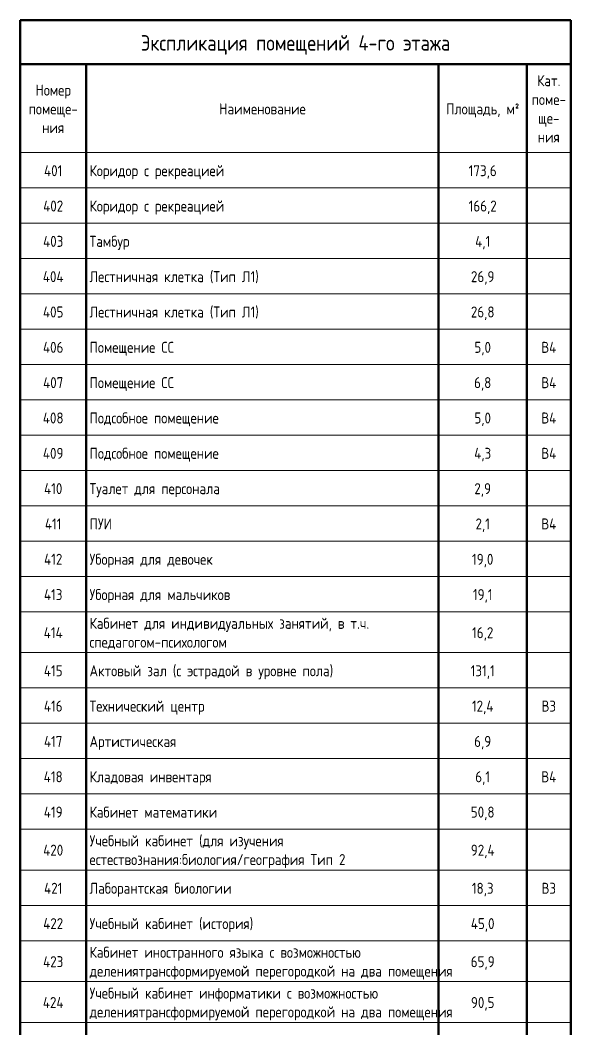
# Model space of a CAD drawing. Header units: millimetres. Extents: x -32 to 417638015, y -35 to 175284279.
# Drawn here: x 1359139 to 1371640, y 72029 to 94924 of the extents above; entities that cross this region are included whole.
import ezdxf

# ---------------------------------------------------------------- set-up
doc = ezdxf.new("R2010")
doc.units = ezdxf.units.MM
doc.layers.add('Графика', color=7, linetype='Continuous', lineweight=20)
doc.layers.add('Линии', color=7, linetype='Continuous', lineweight=9, true_color=0x00a600)
doc.styles.add('GOST Common_10', font='GOST_Common.ttf', dxfattribs={"width": 0.9, "height": 3.5})
doc.styles.add('GOST Common_11', font='GOST_Common.ttf', dxfattribs={"width": 0.9, "height": 2.5})

msp = doc.modelspace()

# ---------------------------------------------------------------- linework, layer by layer
at = {"layer": 'Линии', "color": 7, "lineweight": 50}
for p, q in [((1359139, 94924), (1359139, 93924)), ((1371640, 94924), (1359139, 94924)), ((1371640, 93924), (1371640, 94924)), ((1359139, 93924), (1359139, 70068)), ((1359139, 93924), (1371640, 93924)), ((1360639, 93924), (1360639, 91919)), ((1368639, 93924), (1368639, 91919)), ((1370639, 93924), (1370639, 91919)), ((1371639, 93924), (1371639, 91919)), ((1371640, 93924), (1371640, 70068)), ((1360639, 91919), (1360639, 91118)), ((1368639, 91919), (1368639, 91118)), ((1370639, 91919), (1370639, 91118)), ((1371639, 91919), (1371639, 91118)), ((1360639, 91118), (1360639, 90316)), ((1368639, 91118), (1368639, 90316)), ((1370639, 91118), (1370639, 90316)), ((1371639, 91118), (1371639, 90316)), ((1360639, 90316), (1360639, 89514)), ((1368639, 90316), (1368639, 89514)), ((1370639, 90316), (1370639, 89514)), ((1371639, 90316), (1371639, 89514)), ((1360639, 89514), (1360639, 88712)), ((1368639, 89514), (1368639, 88712)), ((1370639, 89514), (1370639, 88712)), ((1371639, 89514), (1371639, 88712)), ((1360639, 88712), (1360639, 87910)), ((1368639, 88712), (1368639, 87910)), ((1370639, 88712), (1370639, 87910)), ((1371639, 88712), (1371639, 87910)), ((1360639, 87910), (1360639, 87108)), ((1368639, 87910), (1368639, 87108)), ((1370639, 87910), (1370639, 87108)), ((1371639, 87910), (1371639, 87108)), ((1360639, 87108), (1360639, 86306)), ((1368639, 87108), (1368639, 86306)), ((1370639, 87108), (1370639, 86306)), ((1371639, 87108), (1371639, 86306)), ((1360639, 86306), (1360639, 85505)), ((1368639, 86306), (1368639, 85505)), ((1370639, 86306), (1370639, 85505)), ((1371639, 86306), (1371639, 85505)), ((1360639, 85505), (1360639, 84703)), ((1368639, 85505), (1368639, 84703)), ((1370639, 85505), (1370639, 84703)), ((1371639, 85505), (1371639, 84703)), ((1360639, 84703), (1360639, 83901)), ((1368639, 84703), (1368639, 83901)), ((1370639, 84703), (1370639, 83901)), ((1371639, 84703), (1371639, 83901)), ((1360639, 83901), (1360639, 83099)), ((1368639, 83901), (1368639, 83099)), ((1370639, 83901), (1370639, 83099)), ((1371639, 83901), (1371639, 83099)), ((1360639, 83099), (1360639, 82297)), ((1368639, 83099), (1368639, 82297)), ((1370639, 83099), (1370639, 82297)), ((1371639, 83099), (1371639, 82297)), ((1360639, 82297), (1360639, 81495)), ((1368639, 82297), (1368639, 81495)), ((1370639, 82297), (1370639, 81495)), ((1371639, 82297), (1371639, 81495)), ((1360639, 81495), (1360639, 80568)), ((1368639, 81495), (1368639, 80568)), ((1370639, 81495), (1370639, 80568)), ((1371639, 81495), (1371639, 80568)), ((1360639, 80568), (1360639, 79766)), ((1368639, 80568), (1368639, 79766)), ((1370639, 80568), (1370639, 79766)), ((1371639, 80568), (1371639, 79766)), ((1360639, 79766), (1360639, 78964)), ((1368639, 79766), (1368639, 78964)), ((1370639, 79766), (1370639, 78964)), ((1371639, 79766), (1371639, 78964)), ((1360639, 78964), (1360639, 78163)), ((1368639, 78964), (1368639, 78163)), ((1370639, 78964), (1370639, 78163)), ((1371639, 78964), (1371639, 78163)), ((1360639, 78163), (1360639, 77361)), ((1368639, 78163), (1368639, 77361)), ((1370639, 78163), (1370639, 77361)), ((1371639, 78163), (1371639, 77361)), ((1360639, 77361), (1360639, 76559)), ((1368639, 77361), (1368639, 76559)), ((1370639, 77361), (1370639, 76559)), ((1371639, 77361), (1371639, 76559)), ((1360639, 76559), (1360639, 75632)), ((1368639, 76559), (1368639, 75632)), ((1370639, 76559), (1370639, 75632)), ((1371639, 76559), (1371639, 75632)), ((1360639, 75632), (1360639, 74830)), ((1368639, 75632), (1368639, 74830)), ((1370639, 75632), (1370639, 74830)), ((1371639, 75632), (1371639, 74830)), ((1360639, 74830), (1360639, 74028)), ((1368639, 74830), (1368639, 74028)), ((1370639, 74830), (1370639, 74028)), ((1371639, 74830), (1371639, 74028)), ((1360639, 74028), (1360639, 73101)), ((1368639, 74028), (1368639, 73101)), ((1370639, 74028), (1370639, 73101)), ((1371639, 74028), (1371639, 73101)), ((1360639, 73101), (1360639, 72173)), ((1368639, 73101), (1368639, 72173)), ((1370639, 73101), (1370639, 72173)), ((1371639, 73101), (1371639, 72173)), ((1360639, 72173), (1360639, 71371)), ((1368639, 72173), (1368639, 71371)), ((1370639, 72173), (1370639, 71371)), ((1371639, 72173), (1371639, 71371))]:
    msp.add_line(p, q, dxfattribs=at)
at = {"layer": 'Линии', "color": 7, "lineweight": 20}
for p, q in [((1360639, 91919), (1359139, 91919)), ((1368639, 91919), (1360639, 91919)), ((1370639, 91919), (1368639, 91919)), ((1371639, 91919), (1370639, 91919)), ((1360639, 91118), (1359139, 91118)), ((1368639, 91118), (1360639, 91118)), ((1370639, 91118), (1368639, 91118)), ((1371639, 91118), (1370639, 91118)), ((1360639, 90316), (1359139, 90316)), ((1368639, 90316), (1360639, 90316)), ((1370639, 90316), (1368639, 90316)), ((1371639, 90316), (1370639, 90316)), ((1360639, 89514), (1359139, 89514)), ((1368639, 89514), (1360639, 89514)), ((1370639, 89514), (1368639, 89514)), ((1371639, 89514), (1370639, 89514)), ((1360639, 88712), (1359139, 88712)), ((1368639, 88712), (1360639, 88712)), ((1370639, 88712), (1368639, 88712)), ((1371639, 88712), (1370639, 88712)), ((1360639, 87910), (1359139, 87910)), ((1368639, 87910), (1360639, 87910)), ((1370639, 87910), (1368639, 87910)), ((1371639, 87910), (1370639, 87910)), ((1360639, 87108), (1359139, 87108)), ((1368639, 87108), (1360639, 87108)), ((1370639, 87108), (1368639, 87108)), ((1371639, 87108), (1370639, 87108)), ((1360639, 86306), (1359139, 86306)), ((1368639, 86306), (1360639, 86306)), ((1370639, 86306), (1368639, 86306)), ((1371639, 86306), (1370639, 86306)), ((1360639, 85505), (1359139, 85505)), ((1368639, 85505), (1360639, 85505)), ((1370639, 85505), (1368639, 85505)), ((1371639, 85505), (1370639, 85505)), ((1360639, 84703), (1359139, 84703)), ((1368639, 84703), (1360639, 84703)), ((1370639, 84703), (1368639, 84703)), ((1371639, 84703), (1370639, 84703)), ((1360639, 83901), (1359139, 83901)), ((1368639, 83901), (1360639, 83901)), ((1370639, 83901), (1368639, 83901)), ((1371639, 83901), (1370639, 83901)), ((1360639, 83099), (1359139, 83099)), ((1368639, 83099), (1360639, 83099)), ((1370639, 83099), (1368639, 83099)), ((1371639, 83099), (1370639, 83099)), ((1360639, 82297), (1359139, 82297)), ((1368639, 82297), (1360639, 82297)), ((1370639, 82297), (1368639, 82297)), ((1371639, 82297), (1370639, 82297)), ((1360639, 81495), (1359139, 81495)), ((1368639, 81495), (1360639, 81495)), ((1370639, 81495), (1368639, 81495)), ((1371639, 81495), (1370639, 81495)), ((1360639, 80568), (1359139, 80568)), ((1368639, 80568), (1360639, 80568)), ((1370639, 80568), (1368639, 80568)), ((1371639, 80568), (1370639, 80568)), ((1360639, 79766), (1359139, 79766)), ((1368639, 79766), (1360639, 79766)), ((1370639, 79766), (1368639, 79766)), ((1371639, 79766), (1370639, 79766)), ((1360639, 78964), (1359139, 78964)), ((1368639, 78964), (1360639, 78964)), ((1370639, 78964), (1368639, 78964)), ((1371639, 78964), (1370639, 78964)), ((1360639, 78163), (1359139, 78163)), ((1368639, 78163), (1360639, 78163)), ((1370639, 78163), (1368639, 78163)), ((1371639, 78163), (1370639, 78163)), ((1360639, 77361), (1359139, 77361)), ((1368639, 77361), (1360639, 77361)), ((1370639, 77361), (1368639, 77361)), ((1371639, 77361), (1370639, 77361)), ((1360639, 76559), (1359139, 76559)), ((1368639, 76559), (1360639, 76559)), ((1370639, 76559), (1368639, 76559)), ((1371639, 76559), (1370639, 76559)), ((1360639, 75632), (1359139, 75632)), ((1368639, 75632), (1360639, 75632)), ((1370639, 75632), (1368639, 75632)), ((1371639, 75632), (1370639, 75632)), ((1360639, 74830), (1359139, 74830)), ((1368639, 74830), (1360639, 74830)), ((1370639, 74830), (1368639, 74830)), ((1371639, 74830), (1370639, 74830)), ((1360639, 74028), (1359139, 74028)), ((1368639, 74028), (1360639, 74028)), ((1370639, 74028), (1368639, 74028)), ((1371639, 74028), (1370639, 74028)), ((1360639, 73101), (1359139, 73101)), ((1368639, 73101), (1360639, 73101)), ((1370639, 73101), (1368639, 73101)), ((1371639, 73101), (1370639, 73101)), ((1360639, 72173), (1359139, 72173)), ((1368639, 72173), (1360639, 72173)), ((1370639, 72173), (1368639, 72173)), ((1371639, 72173), (1370639, 72173))]:
    msp.add_line(p, q, dxfattribs=at)

# ---------------------------------------------------------------- texts
at = {"layer": 'Графика', "line_spacing_factor": 1.022761}
for s, insert, char_height, width, attachment_point, style in [('Экспликация помещений 4-го этажа', (1365390, 94583), 350, 8485.13, 2, 'GOST Common_10'), ('Кат. поме- ще- ния', (1371139, 93675), 250, 962.45, 2, 'GOST Common_11'), ('Номер помеще- ния', (1359889, 93461), 250, 1418.03, 2, 'GOST Common_11'), ('Наименование', (1364639, 93035), 250, 2353.32, 2, 'GOST Common_11'), ('Площадь, м\\fGOST Common|b0|i0|c238|p34|;\\W.9;²', (1369639, 93035), 250, 2009.37, 2, 'GOST Common_11'), ('401', (1359889, 91632), 250, 537.04, 2, 'GOST Common_11'), ('Коридор с рекреацией', (1360714, 91632), 250, 3611.44, 1, 'GOST Common_11'), ('173,6', (1369639, 91632), 250, 790.47, 2, 'GOST Common_11'), ('402', (1359889, 90830), 250, 588.33, 2, 'GOST Common_11'), ('Коридор с рекреацией', (1360714, 90830), 250, 3611.44, 1, 'GOST Common_11'), ('166,2', (1369639, 90830), 250, 790.47, 2, 'GOST Common_11'), ('403', (1359889, 90028), 250, 588.33, 2, 'GOST Common_11'), ('Тамбур', (1360714, 90028), 250, 1203.81, 1, 'GOST Common_11'), ('4,1', (1369639, 90028), 250, 443.51, 2, 'GOST Common_11'), ('404', (1359889, 89227), 250, 615.48, 2, 'GOST Common_11'), ('Лестничная клетка (Тип Л1)', (1360714, 89227), 250, 4595.01, 1, 'GOST Common_11'), ('26,9', (1369639, 89227), 250, 654.71, 2, 'GOST Common_11'), ('405', (1359889, 88425), 250, 588.33, 2, 'GOST Common_11'), ('Лестничная клетка (Тип Л1)', (1360714, 88425), 250, 4595.01, 1, 'GOST Common_11'), ('26,8', (1369639, 88425), 250, 654.71, 2, 'GOST Common_11'), ('406', (1359889, 87623), 250, 588.33, 2, 'GOST Common_11'), ('Помещение СС', (1360714, 87623), 250, 2286.94, 1, 'GOST Common_11'), ('5,0', (1369639, 87623), 250, 467.65, 2, 'GOST Common_11'), ('В4', (1371139, 87623), 250, 428.42, 2, 'GOST Common_11'), ('407', (1359889, 86821), 250, 588.33, 2, 'GOST Common_11'), ('Помещение СС', (1360714, 86821), 250, 2286.94, 1, 'GOST Common_11'), ('6,8', (1369639, 86821), 250, 467.65, 2, 'GOST Common_11'), ('В4', (1371139, 86821), 250, 428.42, 2, 'GOST Common_11'), ('408', (1359889, 86019), 250, 588.33, 2, 'GOST Common_11'), ('Подсобное помещение', (1360714, 86019), 250, 3572.22, 1, 'GOST Common_11'), ('5,0', (1369639, 86019), 250, 467.65, 2, 'GOST Common_11'), ('В4', (1371139, 86019), 250, 428.42, 2, 'GOST Common_11'), ('409', (1359889, 85217), 250, 588.33, 2, 'GOST Common_11'), ('Подсобное помещение', (1360714, 85217), 250, 3572.22, 1, 'GOST Common_11'), ('4,3', (1369639, 85217), 250, 494.8, 2, 'GOST Common_11'), ('В4', (1371139, 85217), 250, 428.42, 2, 'GOST Common_11'), ('410', (1359889, 84415), 250, 537.04, 2, 'GOST Common_11'), ('Туалет для персонала', (1360714, 84415), 250, 3692.9, 1, 'GOST Common_11'), ('2,9', (1369639, 84415), 250, 467.65, 2, 'GOST Common_11'), ('411', (1359889, 83614), 250, 485.75, 2, 'GOST Common_11'), ('ПУИ', (1360714, 83614), 250, 642.64, 1, 'GOST Common_11'), ('2,1', (1369639, 83614), 250, 416.36, 2, 'GOST Common_11'), ('В4', (1371139, 83614), 250, 428.42, 2, 'GOST Common_11'), ('412', (1359889, 82812), 250, 537.04, 2, 'GOST Common_11'), ('Уборная для девочек', (1360714, 82812), 250, 3421.36, 1, 'GOST Common_11'), ('19,0', (1369639, 82812), 250, 603.41, 2, 'GOST Common_11'), ('413', (1359889, 82010), 250, 537.04, 2, 'GOST Common_11'), ('Уборная для мальчиков', (1360714, 82010), 250, 3849.79, 1, 'GOST Common_11'), ('19,1', (1369639, 82010), 250, 552.12, 2, 'GOST Common_11'), ('Кабинет для индивидуальных занятий, в т.ч. спедагогом-психологом', (1360714, 81358), 250, 7627.17, 1, 'GOST Common_11'), ('414', (1359889, 81145), 250, 564.19, 2, 'GOST Common_11'), ('16,2', (1369639, 81145), 250, 603.41, 2, 'GOST Common_11'), ('415', (1359889, 80281), 250, 537.04, 2, 'GOST Common_11'), ('Актовый зал (с эстрадой в уровне пола)', (1360714, 80281), 250, 6601.36, 1, 'GOST Common_11'), ('131,1', (1369639, 80281), 250, 687.89, 2, 'GOST Common_11'), ('416', (1359889, 79479), 250, 537.04, 2, 'GOST Common_11'), ('Технический центр', (1360714, 79479), 250, 3170.95, 1, 'GOST Common_11'), ('12,4', (1369639, 79479), 250, 630.57, 2, 'GOST Common_11'), ('В3', (1371139, 79479), 250, 401.27, 2, 'GOST Common_11'), ('417', (1359889, 78677), 250, 537.04, 2, 'GOST Common_11'), ('Артистическая', (1360714, 78677), 250, 2573.56, 1, 'GOST Common_11'), ('6,9', (1369639, 78677), 250, 467.65, 2, 'GOST Common_11'), ('418', (1359889, 77875), 250, 537.04, 2, 'GOST Common_11'), ('Кладовая инвентаря', (1360714, 77875), 250, 3436.45, 1, 'GOST Common_11'), ('6,1', (1369639, 77875), 250, 416.36, 2, 'GOST Common_11'), ('В4', (1371139, 77875), 250, 428.42, 2, 'GOST Common_11'), ('419', (1359889, 77073), 250, 537.04, 2, 'GOST Common_11'), ('Кабинет математики', (1360714, 77073), 250, 3599.37, 1, 'GOST Common_11'), ('50,8', (1369639, 77073), 250, 654.71, 2, 'GOST Common_11'), ('Учебный кабинет (для изучения естествознания:биология/география Тип 2', (1360714, 76422), 250, 8058.61, 1, 'GOST Common_11'), ('420', (1359889, 76209), 250, 588.33, 2, 'GOST Common_11'), ('92,4', (1369639, 76209), 250, 681.86, 2, 'GOST Common_11'), ('421', (1359889, 75344), 250, 537.04, 2, 'GOST Common_11'), ('Лаборантская биологии', (1360714, 75344), 250, 3973.49, 1, 'GOST Common_11'), ('18,3', (1369639, 75344), 250, 603.41, 2, 'GOST Common_11'), ('В3', (1371139, 75344), 250, 401.27, 2, 'GOST Common_11'), ('422', (1359889, 74542), 250, 588.33, 2, 'GOST Common_11'), ('Учебный кабинет (история)', (1360714, 74542), 250, 4498.46, 1, 'GOST Common_11'), ('45,0', (1369639, 74542), 250, 681.86, 2, 'GOST Common_11'), ('Кабинет иностранного языка с возможностью делениятрансформируемой перегородкой на два помещения', (1360714, 73891), 250, 9024.07, 1, 'GOST Common_11'), ('423', (1359889, 73678), 250, 588.33, 2, 'GOST Common_11'), ('65,9', (1369639, 73678), 250, 654.71, 2, 'GOST Common_11'), ('Учебный кабинет информатики с возможностью делениятрансформируемой перегородкой на два помещения', (1360714, 72964), 250, 9301.64, 1, 'GOST Common_11'), ('424', (1359889, 72751), 250, 615.48, 2, 'GOST Common_11'), ('90,5', (1369639, 72751), 250, 654.71, 2, 'GOST Common_11')]:
    msp.add_mtext(s, dxfattribs=dict(at, insert=insert, char_height=char_height, width=width, attachment_point=attachment_point, style=style))

doc.saveas('drawing.dxf')
